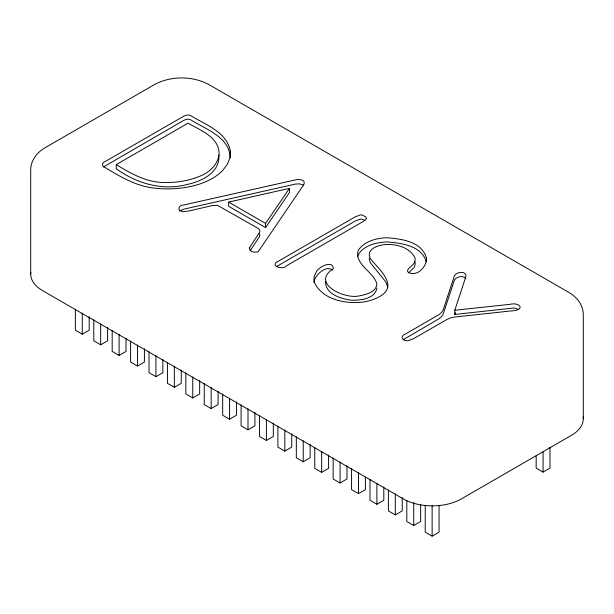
<?xml version="1.0" encoding="UTF-8"?>
<svg xmlns="http://www.w3.org/2000/svg" width="614" height="614" viewBox="0 0 614 614"><rect width="100%" height="100%" fill="white"/><g stroke="black" fill="none" stroke-linecap="round" stroke-linejoin="round"><path stroke-width="0.92" d="M376.866 288.05C375.254 299.095 359.758 300.676 350.717 300.131C340.678 298.772 324.852 293.738 325.65 281.296M230.242 157.813C229.598 136.861 205.337 129.132 190.386 119.623C187.684 118.402 184.791 119.738 182.45 121.119L103.735 166.808M454.79 310.254L465.911 276.469C466.394 269.784 454.222 272.163 453.899 277.405L443.185 309.932L441.543 312.495L438.803 314.706L405.194 334.208C400.366 335.436 401.725 340.586 406.176 340.663A4.098 2.364 0 0 0 408.049 340.755L413.314 338.798L447.084 319.395L450.661 317.868L454.79 317.008L511.7 310.868C525.784 310.231 520.119 301.781 509.827 304.352L454.79 310.254L454.79 314.445L512.467 308.144L514.609 308.105L518.224 309.303M454.79 314.445L455.388 312.641M357.501 256.637C361.922 245.608 376.029 242.43 386.805 241.931C401.441 243.044 421.565 245.554 426.385 261.955M250.105 250.85L259.001 237.395L259.922 235.124L259.438 233.834M265.57 227.602L265.57 223.412L289.44 188.36L228.638 202.09L228.638 206.281L265.57 227.602L289.44 192.543L289.44 188.36M408.487 272.885L413.951 267.681A19.894 11.482 0 0 0 414.818 261.717M179.48 210.947L183.916 209.136L295.526 184.062L299.525 183.862L303.592 185.037M403.283 339.657L438.803 318.896L441.543 316.678L443.185 314.115L453.899 281.588C454.629 277.037 462.687 274.704 465.719 278.418M276.676 266.468L355.03 221.132L360.188 219.144A3.96 2.287 0 0 1 362.053 219.213L364.685 220.242M116.292 164.598L188.053 123.168C200.103 130.191 218.714 136.845 219.144 153.4C218.323 163.846 210.456 171.674 201.254 175.627C189.035 180.953 175.527 182.957 162.257 182.465C145.388 181.752 130.298 173.278 116.292 164.598L116.292 168.781C136.845 183.655 163.101 191.238 188.053 184.254C202.313 181.199 220.065 172.189 218.899 155.127M75.361 309.18L75.361 330.163L82.268 334.154L89.183 330.163L89.183 316.809M93.773 319.817L93.773 340.793L100.681 344.784L107.596 340.793L107.596 327.446M112.185 330.447L112.185 351.423L119.101 355.414L126.008 351.423L126.008 338.076M130.598 341.077L130.598 362.053L137.513 366.044L144.42 362.053L144.42 348.706M149.018 351.707L149.018 372.69L155.925 376.674L162.84 372.69L162.84 359.336M167.43 362.337L167.43 383.32L174.338 387.311L181.253 383.32L181.253 369.966M185.842 372.967L185.842 393.95L192.758 397.941L199.665 393.95L199.665 380.596M204.255 383.604L204.255 404.58L211.17 408.571L218.077 404.58L218.077 391.233M222.667 394.234L222.667 415.21L229.582 419.201L236.49 415.21L236.49 401.863M241.087 404.864L241.087 425.84L247.995 429.831L254.91 425.84L254.91 412.493M259.499 415.494L259.499 436.477L266.407 440.461L273.322 436.477L273.322 423.123M277.912 426.124L277.912 447.107L284.827 451.098L291.734 447.107L291.734 433.753M296.324 436.761L296.324 457.737L303.239 461.728L310.147 457.737L310.147 444.382M314.744 447.391L314.744 468.367L321.652 472.358L328.567 468.367L328.567 455.02M333.156 458.021L333.156 478.997L340.064 482.988L346.979 478.997L346.979 465.65M351.569 468.651L351.569 489.627L358.476 493.618L365.391 489.627L365.391 477.231M369.981 479.281L369.981 500.264L376.896 504.255L383.804 500.264L383.804 486.91M388.393 489.911L388.393 510.894L395.309 514.885L402.216 510.894L402.216 497.54M406.813 500.548L406.813 521.524L413.721 525.515L420.636 521.524L420.636 504.363M425.226 505.452L425.226 532.154L432.133 536.145L439.048 532.154L439.048 505.452M536.168 455.703L536.168 468.106L543.075 472.097L549.99 468.106L549.99 447.122M228.638 202.09L265.57 223.412M332.681 270.053C326.556 265.732 319.487 272.033 316.049 276.83A33.593 19.395 0 0 0 314.015 282.325M387.81 287.444L385.953 282.11L370.288 262.654L369.091 258.302M583.3 418.687L583.3 314.023C582.97 304.805 576.891 297.099 569.163 292.586L208.553 84.387C192.044 75.76 171.291 75.76 154.789 84.387L44.837 147.867C37.109 152.387 31.03 160.093 30.7 169.31L30.7 273.967M543.075 452.065L543.075 472.097M432.133 505.629L432.133 536.145M413.721 502.628L413.721 525.515M395.309 493.902L395.309 514.885M376.896 483.272L376.896 504.255M358.476 472.642L358.476 493.618M340.064 462.012L340.064 482.988M321.652 451.382L321.652 472.358M303.239 440.745L303.239 461.728M284.827 430.115L284.827 451.098M266.407 419.485L266.407 440.461M247.995 408.855L247.995 429.831M229.582 398.225L229.582 419.201M211.17 387.595L211.17 408.571M192.758 376.958L192.758 397.941M174.338 366.328L174.338 387.311M155.925 355.698L155.925 376.674M137.513 345.068L137.513 366.044M119.101 334.438L119.101 355.414M100.681 323.801L100.681 344.784M82.268 313.171L82.268 334.154M30.815 272.202A41.015 23.685 0 0 0 42.711 290.714L403.329 498.913A41.015 23.685 0 0 0 461.337 498.913L571.289 435.433A41.015 23.685 0 0 0 583.185 416.921M249.422 247.949C249.568 252.446 254.887 252.492 258.103 251.817L303.807 184.66C306.24 179.434 298.811 179.073 295.526 179.879L183.916 204.953C180.27 204.608 176.379 209.052 180.984 211.055A4.421 2.548 0 0 0 183.079 211.63L188.13 211.139L212.651 205.513L217.533 205.36L257.051 227.771C259.215 228.608 261.042 231.202 259.001 233.213L249.422 247.949M426.385 257.765C427.106 265.432 419.416 274.88 411.211 273.422C402.469 271.434 411.702 266.691 413.951 263.49A19.894 11.482 0 0 0 414.818 257.527C409.584 247.404 396.421 243.865 385.722 244.533C378.731 244.725 365.391 249.261 370.288 258.471C379.26 269.96 399.445 285.763 379.053 296.884A36.878 21.29 0 0 1 363.035 302.088C345.575 304.168 322.104 299.693 314.268 282.118A33.593 19.395 0 0 1 316.049 272.639C317.162 267.489 333.302 259.139 333.287 268.802C310.193 283.53 345.283 299.701 359.459 295.825C366.028 294.605 376.52 292.026 376.866 283.86C373.596 271.779 354.002 264.304 358.246 250.328C364.325 241.218 376.397 238.094 386.805 237.748C401.441 238.861 421.565 241.371 426.385 257.765M230.411 151.804L229.828 158.182L227.28 164.406L222.836 170.308A61.446 35.474 0 0 1 198.813 184.307C184.753 188.659 169.848 189.818 155.242 188.214C137.022 186.526 121.019 177.223 105.738 167.875C101.379 166.847 101.287 162.372 105.662 161.267L182.45 116.936C184.791 115.547 187.684 114.212 190.386 115.44C205.245 124.803 227.479 131.941 230.411 151.804M366.474 218.377L365.66 219.774L362.82 221.731L286.6 265.732C282.977 270.636 268.448 265.448 278.725 261.004L355.03 216.949L360.188 214.961A3.96 2.287 0 0 1 362.053 215.03L365.775 216.865L366.474 218.377"/></g></svg>
